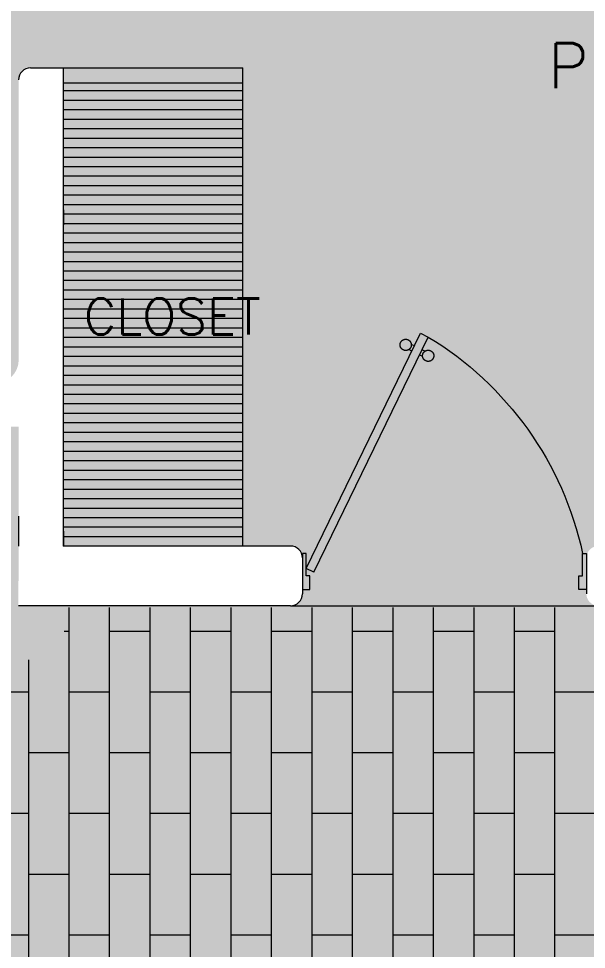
# Model space of a CAD drawing. Header units: metres. Extents: x 113 to 2416, y -346 to 476.
# Drawn here: x 135.917 to 137.817, y -150.258 to -147.143 of the extents above; entities that cross this region are included whole.
import ezdxf

# ---------------------------------------------------------------- set-up
doc = ezdxf.new("R2010")
doc.units = ezdxf.units.M
doc.linetypes.add('0', pattern=[0])
doc.layers.get('0').update_dxf_attribs({"color": 250, "linetype": '0', "lineweight": 20})
for name, color, linetype, lineweight in [('A-DOOR', 35, 'Continuous', 5), ('A-WALL', 250, 'Continuous', 20), ('baños', 140, 'Continuous', 0), ('closets', 253, 'Continuous', 0), ('piso', 253, 'Continuous', 0), ('SE-3', 253, 'Continuous', 5), ('textos', 7, 'Continuous', 0)]:
    doc.layers.add(name, color=color, linetype=linetype, lineweight=lineweight)
doc.layers.add('hatch piso', color=253, linetype='Continuous', lineweight=0, transparency=0.7)
doc.styles.get("Standard").update_dxf_attribs({"font": 'arial.ttf', "height": 0.1875})

# ---------------------------------------------------------------- blocks, each defined once
blk = doc.blocks.new('puerta 1.00')
at = {"layer": 'A-DOOR'}
for p, q in [((-0.1499909777825792, -0.01249999999998863), (-0.9369131065861893, -0.3949003899592327)), ((-0.1376018300305759, -0.03799499105906534), (-0.1499909777825792, -0.01249999999998863)), ((-0.1376018300305759, -0.03799499105906534), (-0.9245239588341292, -0.4203953810183521)), ((-0.8945933787151716, -0.3743353558235185), (-0.8995626804436938, -0.3641092849366885)), ((-0.8776654875668441, -0.3661093421694943), (-0.8826347892953663, -0.3558832712826359)), ((-0.9369131065861893, -0.3949003899592185), (-0.9245239588341292, -0.4203953810182952)), ((-0.8822042309632252, -0.3998303468828937), (-0.8772349292346462, -0.4100564177697379)), ((-0.8652763398148409, -0.391604333228571), (-0.8603070380863755, -0.4018304041154153))]:
    blk.add_line(p, q, dxfattribs=at)
for points in [[(-0.08000000000000003, 0), (-0.07999999999977266, -0.02502577938815875), (-0.1250000000001364, -0.02502577938815875), (-0.1250000000001364, -0.01249999999998863), (-0.2000000000002728, -0.01249999999998863), (-0.2000000000002728, 0), (-0.08000000000000003, 0)], [(-0.08000000000000003, -0.949999999999676), (-0.07999999999977266, -0.9249742206115172), (-0.1250000000001364, -0.9249742206115172), (-0.1250000000001364, -0.9374999999996874), (-0.2000000000002728, -0.9374999999996874), (-0.2000000000002728, -0.949999999999676), (-0.08000000000000003, -0.949999999999676)]]:
    blk.add_lwpolyline(points, dxfattribs=at)
blk.add_arc((0.0366406024470507, 0.1601847667154885), 1.12290276596214, 211.1335814021241, 257.8342745107439, dxfattribs=at)
for points in [[(-0.8982293876285894, -0.3641570476290497), (-0.9032723932726299, -0.3641552480922314), (-0.9120053357341931, -0.3591091255589873), (-0.9170452244890726, -0.3503725840241714), (-0.9170416254155498, -0.3402865727359341), (-0.9119955028824052, -0.3315536302744846), (-0.9032589613473192, -0.3265137415195056), (-0.8931729500592382, -0.3265173405931563), (-0.8844400075977319, -0.3315634631261162), (-0.8794001188427956, -0.3403000046612163), (-0.8794037179163752, -0.3503860159494536), (-0.8844498404495198, -0.3591189584108889), (-0.8931863819846058, -0.3641588471658821), (-0.8982293876285894, -0.3641570476290497)], [(-0.8616537628267338, -0.4394241479959078), (-0.8666967684707743, -0.4394223484592317), (-0.8754297109322806, -0.4343762259259734), (-0.8804695996872169, -0.4256396843908874), (-0.8804660006136942, -0.4155536731029486), (-0.8754198780805496, -0.4068207306414706), (-0.8666833365455204, -0.4017808418864917), (-0.8565973252574395, -0.4017844409598581), (-0.8478643827958763, -0.4068305634931022), (-0.8428244940409968, -0.4155671050282024), (-0.8428280931145196, -0.4256531163161554), (-0.8478742156476073, -0.4343860587779034), (-0.8566107571826933, -0.4394259475325839), (-0.8616537628267338, -0.4394241479959078)]]:
    blk.add_open_spline(points, degree=2, dxfattribs=at)
blk = doc.blocks.new('PL BASE 1N NASAS 09')
at = {"layer": 'closets', "transparency": 33554687}
h = blk.add_hatch(dxfattribs=at)
h.set_pattern_fill('LINE', color=256, scale=0.01, angle=180)
h.set_pattern_definition([(180, (-441.8812485652165, -2859.913363094015), (-3.888253587292846e-18, -0.03175), [])])
h.paths.add_polyline_path([(-105.7315050354609, -37.9997188032523), (-105.7315050354623, -39.54971880325289), (-105.1315050354622, -39.54971880325289), (-105.131505035464, -37.99971880325321)])
at = {"layer": 'A-WALL'}
for p, q in [((-105.8410489284453, -37.94971880325284), (-105.7310489284454, -37.94971880325284)), ((-105.7310489284455, -39.54971880325289), (-105.7310489284455, -37.94971880325284)), ((-105.7310489284453, -38.42471880325298), (-105.7310489284453, -38.47471880325299)), ((-105.881048928445, -39.44971880325294), (-105.881048928445, -39.54971880325296)), ((-105.7310489284453, -39.49971880325293), (-105.7310489284453, -39.54971880325294)), ((-104.9710489284453, -39.54971880325289), (-105.7310489284454, -39.54971880325289)), ((-104.9310489284453, -39.58971880325289), (-104.9310489284453, -39.70971880325283)), ((-103.9810489284456, -39.58971880325283), (-103.9810489284456, -39.70971880325282)), ((-104.9710489284453, -39.74971880325283), (-105.8815050354623, -39.74971880325258))]:
    blk.add_line(p, q, dxfattribs=at)
for centre, start, end in [((-105.8410489284453, -37.98971880325284), 90, 179.999999999994), ((-104.9710489284453, -39.58971880325289), 0, 90), ((-104.9710489284453, -39.70971880325283), 269.9999999999847, 0)]:
    blk.add_arc(centre, 0.04, start, end, dxfattribs=at)
at = {"layer": 'closets', "transparency": 33554687}
for p, q in [((-105.7315050354623, -37.94971880325284), (-105.1310050354625, -37.94971880325267)), ((-105.1310050354621, -39.54971880325289), (-105.1310050354625, -37.94971880325267)), ((-105.7315050354623, -37.99971880325284), (-105.1310050354625, -37.99971880325267))]:
    blk.add_line(p, q, dxfattribs=at)
at = {"layer": 'piso'}
blk.add_line((-104.9710489284453, -39.74971880325283), (-103.9410489284456, -39.74971880325282), dxfattribs=at)
at = {"layer": 'A-DOOR', "xscale": -1, "rotation": 90}
blk.add_blockref('puerta 1.00', (-104.9310489284453, -39.77471880325299), dxfattribs=at)
at = {"layer": 'textos', "insert": (-103.6640647398443, -38.84157797427707), "char_height": 0.15, "width": 3.405476511770505, "attachment_point": 9}
blk.add_mtext('\\pxqc;{\\Fromans|c0;\\H0.8x;CLOSET\\H1.25x; }', dxfattribs=at)
blk = doc.blocks.new('PL MUEBLES 1N NASAS 09')
at = {"layer": 'hatch piso'}
h = blk.add_hatch(dxfattribs=at)
h.set_pattern_fill('AR-BRSTD', color=256, scale=0.002, angle=-90.00000000000001)
h.set_pattern_definition([(270, (-8.745879547549919, 232.0100725299206), (0.1354836, -2.178742458197296e-17), []), (0, (-8.745879547549919, 232.0100725299206), (0.1354836, 0.2032), [0.1354836, -0.1354836])])
edge = h.paths.add_edge_path()
edge.add_line((62.33047333544064, 47.14807486002906), (63.23047333544037, 47.14807486002911))
edge.add_line((63.23047333544037, 47.14807486002911), (63.23047333544059, 48.44807486002907))
edge.add_line((63.23047333544059, 48.44807486002907), (56.53309564073618, 48.44807486002884))
edge.add_line((56.53309564073618, 48.44807486002884), (56.53309564073629, 48.27307486002911))
edge.add_line((56.53309564073629, 48.27307486002911), (56.38309564073631, 48.27307486002911))
edge.add_line((56.38309564073631, 48.27307486002911), (56.38309564073633, 48.45357486002917))
edge.add_line((56.38309564073633, 48.45357486002917), (54.58787718628311, 48.45357486002946))
edge.add_line((54.58787718628311, 48.45357486002946), (54.58787718628315, 46.94807486002907))
edge.add_line((54.58787718628315, 46.94807486002907), (55.82569395206997, 46.94807486002912))
edge.add_arc((55.87547333544112, 46.99728881121364), 0.07000000000002685, 180.0000000000116, 224.6727403341577, ccw=False)
edge.add_line((55.80547333544109, 46.99728881121362), (55.80547333544109, 47.10728881121358))
edge.add_arc((55.8754733354411, 47.10728881121359), 0.07000000000000739, 90.00000000001171, 180.0000000000116, ccw=False)
edge.add_line((55.87547333544109, 47.1772888112136), (55.9854733354411, 47.1772888112136))
edge.add_arc((55.98547333544109, 47.10728881121359), 0.07000000000000739, -1.1709744285326451e-11, 89.9999999999884, ccw=False)
edge.add_line((56.05547333544109, 47.10728881121358), (56.05547333544109, 46.99728881121362))
edge.add_arc((55.98547333544108, 46.9972888112136), 0.0700000000000145, -44.67274033409598, 1.750777300912887e-11, ccw=False)
edge.add_line((56.03525271881227, 46.94807486002915), (59.0256939700979, 46.94807486002929))
edge.add_arc((59.07547333674199, 46.99728882813308), 0.07000000000004498, 179.9999999999884, 224.6727598081308, ccw=False)
edge.add_line((59.00547333674194, 46.99728882813309), (59.00547333674194, 47.10728882813305))
edge.add_arc((59.07547333674194, 47.10728882813305), 0.06999999999999318, 90, 180, ccw=False)
edge.add_line((59.07547333674194, 47.17728882813304), (59.18547333674195, 47.17728882813304))
edge.add_arc((59.18547333674195, 47.10728882813305), 0.06999999999999318, 0, 90, ccw=False)
edge.add_line((59.25547333674194, 47.10728882813305), (59.25547333674194, 46.99728882813309))
edge.add_arc((59.18547333674189, 46.99728882813309), 0.07000000000005002, -90, 0, ccw=False)
edge.add_line((59.18547333674189, 46.92728882813304), (59.07547333674199, 46.92728882813304))
edge.add_arc((59.07547333674199, 46.99728882813307), 0.0700000000000287, 229.9947977251994, 270, ccw=False)
edge.add_line((59.03047333544123, 46.94366980275089), (59.03047333544112, 44.97199442516524))
edge.add_arc((59.07547333674192, 44.91837539978317), 0.0699999999999629, 89.9999999999884, 130.0052022748909, ccw=False)
edge.add_line((59.07547333674194, 44.98837539978314), (59.18547333674195, 44.98837539978314))
edge.add_arc((59.18547333674195, 44.91837539978314), 0.06999999999999318, 0, 90, ccw=False)
edge.add_line((59.25547333674194, 44.91837539978314), (59.25547333674194, 44.80837539978319))
edge.add_arc((59.18547333674189, 44.80837539978319), 0.07000000000005002, -90, 0, ccw=False)
edge.add_line((59.18547333674189, 44.73837539978314), (59.07547333674199, 44.73837539978314))
edge.add_arc((59.07547333674198, 44.80837539978323), 0.07000000000009265, 229.9947977250752, 270.0000000000116, ccw=False)
edge.add_line((59.03047333544106, 44.7547563744011), (59.03047333544089, 41.1719944251663))
edge.add_arc((59.07547333674065, 41.11837539978324), 0.07000000000005885, 90.00000000001751, 130.0052022737088, ccw=False)
edge.add_line((59.07547333674063, 41.1883753997833), (59.18547333674053, 41.1883753997833))
edge.add_arc((59.18547333674053, 41.11837539978325), 0.07000000000005002, 0, 90, ccw=False)
edge.add_line((59.25547333674058, 41.11837539978325), (59.25547333674058, 41.00837539978329))
edge.add_arc((59.18547333674059, 41.00837539978329), 0.06999999999999318, -90, 0, ccw=False)
edge.add_line((59.18547333674059, 40.9383753997833), (59.07547333674057, 40.9383753997833))
edge.add_arc((59.07547333674057, 41.00837539978329), 0.06999999999999318, 180, 270, ccw=False)
edge.add_line((59.00547333674058, 41.00837539978329), (59.00547333674058, 41.11837539978325))
edge.add_arc((59.07547333674064, 41.11837539978322), 0.07000000000005713, 149.8480530798668, 179.9999999999767, ccw=False)
edge.add_line((59.01494459063377, 41.15353604390046), (56.03909236191515, 41.15353604390057))
edge.add_arc((55.98547333544103, 41.10853604390083), 0.07000000000006618, 2.9103830456733704e-11, 40.005200884535725, ccw=False)
edge.add_line((56.05547333544109, 41.10853604390087), (56.05547333544109, 40.99853604390091))
edge.add_arc((55.9854733354411, 40.99853604390091), 0.06999999999999318, -90, 0, ccw=False)
edge.add_line((55.9854733354411, 40.92853604390092), (55.87547333544109, 40.92853604390092))
edge.add_arc((55.87547333544109, 40.99853604390091), 0.06999999999999318, 180, 270, ccw=False)
edge.add_line((55.80547333544109, 40.99853604390091), (55.80547333544109, 41.10853604390087))
edge.add_arc((55.87547333544116, 41.10853604390083), 0.07000000000006423, 139.9947991154644, 179.9999999999709, ccw=False)
edge.add_line((55.82185430896703, 41.15353604390057), (50.43629332391805, 41.15353604390077))
edge.add_arc((50.38267429744407, 41.10853604390091), 0.07000000000003498, -3.490185918053612e-11, 40.005200884686076, ccw=False)
edge.add_line((50.4526742974441, 41.10853604390087), (50.4526742974441, 40.99853604390091))
edge.add_arc((50.38267429744411, 40.99853604390091), 0.06999999999999318, -90, 0, ccw=False)
edge.add_line((50.38267429744411, 40.92853604390092), (50.2726742974441, 40.92853604390092))
edge.add_arc((50.2726742974441, 40.99853604390091), 0.06999999999999318, 180, 270, ccw=False)
edge.add_line((50.2026742974441, 40.99853604390091), (50.2026742974441, 41.10853604390087))
edge.add_arc((50.27267429744415, 41.10853604390086), 0.07000000000005002, 139.9947991152424, 179.9999999999942, ccw=False)
edge.add_line((50.21905527097022, 41.1535360439008), (46.43047333544075, 41.15353604390094))
edge.add_line((46.43047333544075, 41.15353604390094), (46.43047333544064, 40.95353604390095))
edge.add_line((46.43047333544064, 40.95353604390095), (44.33047333544016, 40.95353604390101))
edge.add_line((44.33047333544016, 40.95353604390101), (44.33047333544033, 39.35357486002907))
edge.add_line((44.33047333544033, 39.35357486002907), (47.83047333544033, 39.35357486002907))
edge.add_line((47.83047333544033, 39.35357486002907), (47.83047333544062, 38.95357486002915))
edge.add_line((47.83047333544062, 38.95357486002915), (62.33047333543995, 38.95357486002904))
edge.add_line((62.33047333543995, 38.95357486002904), (62.33047333544064, 47.14807486002906))
at = {"layer": 'baños'}
blk.add_blockref('PL BASE 1N NASAS 09', (162.2615445691817, 88.20329366328178), dxfattribs=at)

msp = doc.modelspace()

# ---------------------------------------------------------------- hatches: boundary and pattern name
at = {"layer": 'SE-3', "true_color": 0xffc78f, "transparency": 33554483}
h = msp.add_hatch(color=31, dxfattribs=at)
h.dxf.hatch_style = 1
edge = h.paths.add_edge_path()
edge.add_line((135.2470650019976, -148.358051588114), (135.8670650019994, -148.3580515881142))
edge.add_arc((135.8398570212068, -148.2857355998278), 0.07726497512231931, 290.6181778509367, 358.2823234869184)
edge.add_line((135.9170872780943, -148.2880515881144), (135.9170872780927, -144.8489778259227))
edge.add_arc((135.8770872780927, -144.8489778259226), 0.03999999999999204, 359.9999999999592, 450)
edge.add_line((135.8770872780927, -144.8089778259227), (135.8570872780927, -144.8089778259227))
edge.add_arc((135.8570872780927, -144.7689778259227), 0.03999999999999204, 179.9999999999593, 270.0000000000407, ccw=False)
edge.add_line((135.8170872780927, -144.7689778259227), (135.817087276365, -144.6480515930812))
edge.add_arc((135.8570872858352, -144.6480515940178), 0.04000000947021932, 90.00001656163789, 179.9999986584067, ccw=False)
edge.add_line((135.857087274273, -144.6080515845476), (135.1770941048181, -144.6080516494826))
edge.add_arc((135.1770941177566, -144.6480516494826), 0.03999999999999414, -4.069988790433854e-11, 90.00001853303621, ccw=False)
edge.add_line((135.2170941177566, -144.6480516494826), (135.2170125812284, -144.7706043488483))
edge.add_arc((135.1770941177566, -144.7680516494826), 0.04000000000000661, 269.9999690553301, 356.3410410046843, ccw=False)
edge.add_line((135.1770940961532, -144.8080516494826), (134.8569688400982, -144.8080513191117))
edge.add_arc((134.8570811027142, -144.7680514766478), 0.04000000000035375, 180.0000000004885, 269.8391954366308, ccw=False)
edge.add_line((134.8170811027138, -144.7680514766481), (134.8170811027138, -144.6480514766481))
edge.add_arc((134.8570811027138, -144.6480514766481), 0.03999999999999204, 93.18960480661752, 180, ccw=False)
edge.add_line((134.8548554884491, -144.6081134416296), (134.1770649872409, -144.6080514650841))
edge.add_arc((134.1770649972803, -144.648051465084), 0.03999999999993646, -8.151346264639869e-11, 90.00001438038191, ccw=False)
edge.add_line((134.2170649972803, -144.6480514650841), (134.2170649831295, -144.7680515895084))
edge.add_arc((134.1753983191816, -144.767218252793), 0.04167499651626051, 258.4653880250213, 358.85423243822544, ccw=False)
edge.add_arc((134.1587295967958, -144.8488823302557), 0.0416728760437458, 78.46188951969302, 178.8577375352151)
edge.add_line((134.1170650019972, -144.8480515847915), (134.1170650019994, -146.9780515881141))
edge.add_line((134.1170650019994, -146.9780515881141), (134.1170650019972, -148.3180515881114))
edge.add_arc((134.1570650019972, -148.3180515881145), 0.03999999999999204, 179.9999999956032, 270)
edge.add_line((134.1570650019972, -148.3580515881144), (135.2470650019976, -148.358051588114))
h = msp.add_hatch(color=31, dxfattribs=at)
h.dxf.hatch_style = 1
edge = h.paths.add_edge_path()
edge.add_arc((140.69708730729, -144.8780515881124), 0.06999999999999318, 4.652697134027084e-11, 90)
edge.add_line((140.69708730729, -144.8080515881124), (139.8570944490145, -144.8080515881142))
edge.add_arc((139.8570944490146, -144.7680515881141), 0.04000000000002046, 180.0000000000407, 269.9999999999186, ccw=False)
edge.add_line((139.8170944490146, -144.7680515881142), (139.8170780254713, -144.6574623133503))
edge.add_arc((139.8578440713588, -144.6495681627868), 0.04152334416227672, 91.03441877645832, 190.9594111960733, ccw=False)
edge.add_line((139.8570944490675, -144.6080515856538), (136.9803747376999, -144.6081863189485))
edge.add_arc((136.9770944489682, -144.6480515883674), 0.04000000000003331, 4.0813574742060155e-11, 85.29604993254031, ccw=False)
edge.add_line((137.0170944489682, -144.6480515883673), (137.0170944489682, -144.7680515881142))
edge.add_arc((136.9770944489682, -144.7680515881142), 0.03999999999996362, -90.00000000004081, 4.0813574742060155e-11, ccw=False)
edge.add_line((136.9770944489682, -144.8080515881142), (136.0670872780919, -144.8080515881127))
edge.add_line((136.0670872780919, -144.8080515881127), (136.0666311710751, -146.4080515881143))
edge.add_line((136.0666311710751, -146.4080515881143), (135.9570872780925, -146.4080515881143))
edge.add_arc((135.9570872780925, -146.3680515881143), 0.03999999999996362, 184.6824168622248, 270.0000000000407, ccw=False)
edge.add_line((135.9172207786735, -146.3713168942367), (135.9171185008706, -147.3464714465338))
edge.add_arc((135.9570872780918, -147.3480515881139), 0.03999999999960029, 89.99999999942997, 177.7360248167114, ccw=False)
edge.add_line((135.9570872780922, -147.3080515881143), (136.067087278092, -147.3080515881143))
edge.add_line((136.067087278092, -147.3080515881143), (136.0670872780919, -148.9080515881125))
edge.add_line((136.0670872780919, -148.9080515881125), (136.8270872780921, -148.9080515881143))
edge.add_arc((136.8270872780922, -148.9480515881143), 0.03999999999999204, 0, 90.0000000000407, ccw=False)
edge.add_line((136.8670872780921, -148.9480515881143), (136.8670872780921, -149.0680515881143))
edge.add_arc((136.8270872780921, -149.0680515881143), 0.03999999999999204, -87.84334903700238, 0, ccw=False)
edge.add_line((136.8285925489887, -149.1080232550738), (137.8539804819753, -149.1079307533248))
edge.add_arc((137.8570872780918, -149.0680515881143), 0.03999999999996743, 179.9999999999593, 265.5453558306929, ccw=False)
edge.add_line((137.8170872780918, -149.0680515881143), (137.8170872780918, -148.9480515881143))
edge.add_arc((137.8570872780918, -148.9480515881143), 0.03999999999999204, 89.9999999999593, 179.9999999999593, ccw=False)
edge.add_line((137.8570872780918, -148.9080515881143), (140.6970873072936, -148.9080515881125))
edge.add_arc((140.6970873072936, -148.8380515881125), 0.06999999999999318, 270, 360.0000000000466)
edge.add_line((140.7670873072936, -148.8380515881124), (140.76708730729, -144.8780515881123))
h = msp.add_hatch(color=31, dxfattribs=at)
h.dxf.hatch_style = 1
edge = h.paths.add_edge_path()
edge.add_line((138.7670649740977, -150.4530876958267), (138.7670649740977, -150.5630876958266))
edge.add_arc((138.6970649740977, -150.5630876958267), 0.07000000000005002, -90.00000000002319, 2.319211489520967e-11, ccw=False)
edge.add_line((138.6970649740976, -150.6330876958267), (138.567064972797, -150.6301697347639))
edge.add_line((138.567064972797, -150.6301697347639), (138.5670649727969, -152.5859214323599))
edge.add_line((138.5670649727969, -152.5859214323599), (138.6970649740976, -152.5830034712971))
edge.add_arc((138.6897487256047, -152.6603197197901), 0.07766163643035366, 5.405663785709692, 84.59433621435488, ccw=False)
edge.add_line((138.7670649740977, -152.653003471297), (138.7670649740977, -152.763003471297))
edge.add_arc((138.6901307547507, -152.75606925195), 0.0772460840722058, 275.1502551374534, 354.84974486252366, ccw=False)
edge.add_line((138.6970649740976, -152.8330034712971), (138.5898052284228, -152.8330034712971))
edge.add_arc((138.5821873157356, -152.8023027259562), 0.03163176185726354, 241.4402714144968, 283.93559901357173, ccw=False)
edge.add_line((138.5670649727968, -152.8300855102342), (138.5670649727966, -156.3860083653048))
edge.add_line((138.5670649727966, -156.3860083653048), (138.6970649740963, -156.3830904042423))
edge.add_arc((138.6900994282356, -156.4600559501031), 0.07728010144141455, 5.171302059573293, 84.82869794051447, ccw=False)
edge.add_line((138.7670649740963, -156.4530904042423), (138.7670649740963, -156.5630904042423))
edge.add_arc((138.6970649740963, -156.5630904042423), 0.06999999999999318, 269.9999999999535, 359.9999999999535, ccw=False)
edge.add_line((138.6970649740963, -156.6330904042423), (138.5870649740963, -156.6330904042423))
edge.add_arc((138.5976229570193, -156.5525324213193), 0.08124690527041953, 187.4666657375544, 262.5333342625475, ccw=False)
edge.add_line((138.5170649740963, -156.5630904042424), (138.5170649740963, -156.4530904042423))
edge.add_arc((138.5870649740963, -156.4530904042423), 0.06999999999993634, 140.4428934203772, 180.0000000000233, ccw=False)
edge.add_line((138.5330956585257, -156.4085111155889), (135.5756839992709, -156.4080904042422))
edge.add_arc((135.5220649727939, -156.4530904042429), 0.07000000000288555, 4.653202267945744e-10, 40.00520088368472, ccw=False)
edge.add_line((135.5920649727968, -156.4530904042423), (135.5920649727968, -156.5630904042424))
edge.add_arc((135.5220649727968, -156.5630904042423), 0.06999999999999318, 269.99999999997675, 359.9999999999535, ccw=False)
edge.add_line((135.5220649727968, -156.6330904042423), (135.4120649727969, -156.6330904042423))
edge.add_arc((135.4120649727969, -156.5630904042422), 0.07000000000005002, 180.0000000001163, 269.9999999999535, ccw=False)
edge.add_line((135.3420649727968, -156.5630904042424), (135.3420649727968, -156.4530904042423))
edge.add_arc((135.4120649727972, -156.4530904042424), 0.07000000000033424, 139.9947991150779, 179.9999999999302, ccw=False)
edge.add_line((135.3584459463231, -156.4080904042422), (129.9728849612737, -156.408090404242))
edge.add_arc((129.9192659347976, -156.4530904042427), 0.07000000000219589, 2.559090717113577e-10, 40.005200884097576, ccw=False)
edge.add_line((129.9892659347998, -156.4530904042423), (129.9892659347998, -156.5630904042423))
edge.add_arc((129.9192659347998, -156.5630904042422), 0.07000000000005002, 270.00000000002325, 359.99999999993025, ccw=False)
edge.add_line((129.9192659347998, -156.6330904042423), (129.8092659347999, -156.6330904042423))
edge.add_arc((129.8092659347999, -156.5630904042422), 0.0700000000000216, 180.000000000093, 269.99999999997675, ccw=False)
edge.add_line((129.7392659347998, -156.5630904042424), (129.7392659347998, -156.4530904042423))
edge.add_arc((129.8092659348002, -156.4530904042424), 0.07000000000033424, 139.9947991148306, 179.9999999999302, ccw=False)
edge.add_line((129.7556469083264, -156.4080904042419), (125.9670649727965, -156.4080904042418))
edge.add_line((125.9670649727965, -156.4080904042418), (125.9670649727964, -156.5680904042423))
edge.add_arc((125.9270649727964, -156.5680904042423), 0.03999999999999204, -90.0000000001425, 0, ccw=False)
edge.add_line((125.9270649727963, -156.6080904042423), (125.8970649727964, -156.6080904042423))
edge.add_line((125.8970649727964, -156.6080904042423), (123.9170649727959, -156.6080904042422))
edge.add_arc((123.9170649727959, -156.6580904042422), 0.04999999999998295, 90, 180)
edge.add_line((123.8670649727959, -156.6580904042422), (123.8670649727959, -158.1580515881141))
edge.add_arc((123.9170649727958, -158.1580515881143), 0.04999999999984084, 179.9999999998046, 270.0000000000651)
edge.add_line((123.9170649727958, -158.2080515881141), (127.2970649727964, -158.2080515881141))
edge.add_arc((127.2970649727964, -158.2780515881141), 0.06999999999996476, -4.661160346586257e-11, 90.00000000002319, ccw=False)
edge.add_line((127.3670649727964, -158.2780515881141), (127.3670649727964, -158.6080515881141))
edge.add_line((127.3670649727964, -158.6080515881141), (129.8970649727962, -158.6080515881141))
edge.add_line((129.8970649727962, -158.6080515881141), (141.7970649727958, -158.6080515881142))
edge.add_arc((141.7970649727958, -158.5380515881142), 0.06999999999999318, 270, 360)
edge.add_line((141.8670649727958, -158.5380515881142), (141.8670649727965, -150.4480515881141))
edge.add_arc((141.9154869777542, -150.4515400967901), 0.04854750515631925, 89.62906660924722, 175.8793096474475, ccw=False)
edge.add_line((141.9158012725428, -150.4029936090109), (142.7270649727961, -150.4080515881141))
edge.add_arc((142.7270649727961, -150.3680515881141), 0.03999999999996362, 270, 359.9999999999592)
edge.add_line((142.7670649727961, -150.3680515881142), (142.7670649727963, -149.1480515881136))
edge.add_arc((142.7270649727963, -149.1480515881137), 0.03999999999999204, 8.142219984548223e-11, 89.99999999877866)
edge.add_line((142.7270649727972, -149.1080515881137), (141.6470649728039, -149.1080515881141))
edge.add_line((141.6470649728039, -149.1080515881141), (135.9166311710751, -149.108051588114))
edge.add_line((135.9166311710751, -149.108051588114), (135.9170872780922, -148.5080515881138))
edge.add_line((135.9170872780922, -148.5080515881138), (134.1170650019972, -148.5080515881145))
edge.add_line((134.1170650019972, -148.5080515881145), (134.1170650019973, -150.5680515881141))
edge.add_arc((134.0770650019973, -150.5680515881141), 0.04000000000002046, -90, 8.139977580867708e-11, ccw=False)
edge.add_line((134.0770650019973, -150.6080515881142), (135.3578156492979, -150.6080515881141))
edge.add_arc((135.4114649727969, -150.5630877127461), 0.07000000000011974, 180.0000000000698, 219.966610026027, ccw=False)
edge.add_line((135.3414649727968, -150.5630877127462), (135.3414649727968, -150.4530877127462))
edge.add_line((135.3414649727968, -150.4530877127462), (135.3578762848281, -150.408051588115))
edge.add_arc((135.4114649727969, -150.4530877127461), 0.07000000000003265, 90, 139.9561864307762, ccw=False)
edge.add_line((135.4114649727969, -150.3830877127461), (135.5214649727968, -150.3830877127461))
edge.add_arc((135.5214649727968, -150.4530877127461), 0.0700000000000216, 0.8566327745862736, 89.99999999997681, ccw=False)
edge.add_line((135.5914571492432, -150.4520411773688), (135.5914649727968, -150.5630877127461))
edge.add_arc((135.5380607346533, -150.5661000217497), 0.05348912653261866, -51.65605979924561, 3.2283935895642912, ccw=False)
edge.add_line((135.571244356168, -150.6080515881137), (138.5334459618235, -150.6080515881136))
edge.add_arc((138.58684230383, -150.5631326786394), 0.06977734423167939, 179.9630635770471, 220.0717447747377, ccw=False)
edge.add_line((138.5170649740977, -150.5630876958267), (138.5170649740977, -150.4530876958266))
edge.add_line((138.5170649740977, -150.4530876958266), (138.5334762719098, -150.408051588115))
edge.add_arc((138.5870649740976, -150.4530876958266), 0.06999999999987411, 89.99999999990689, 139.9562045206926, ccw=False)
edge.add_line((138.5870649740978, -150.3830876958267), (138.6970649740977, -150.3830876958267))
edge.add_arc((138.6970649740977, -150.4530876958267), 0.06999999999999318, 0, 90, ccw=False)

# ---------------------------------------------------------------- block references
msp.add_blockref('PL MUEBLES 1N NASAS 09', (79.53659163735574, -197.5616264481432))

# ---------------------------------------------------------------- texts
at = {"layer": 'textos', "color": 5, "insert": (140.7443931624773, -147.625340764936), "char_height": 0.15, "width": 4.239917131042262, "attachment_point": 9}
msp.add_mtext('\\pxqc;{\\Fromans|c0;PISO EN CORALINA ^J30X60}', dxfattribs=at)

doc.saveas('drawing.dxf')
